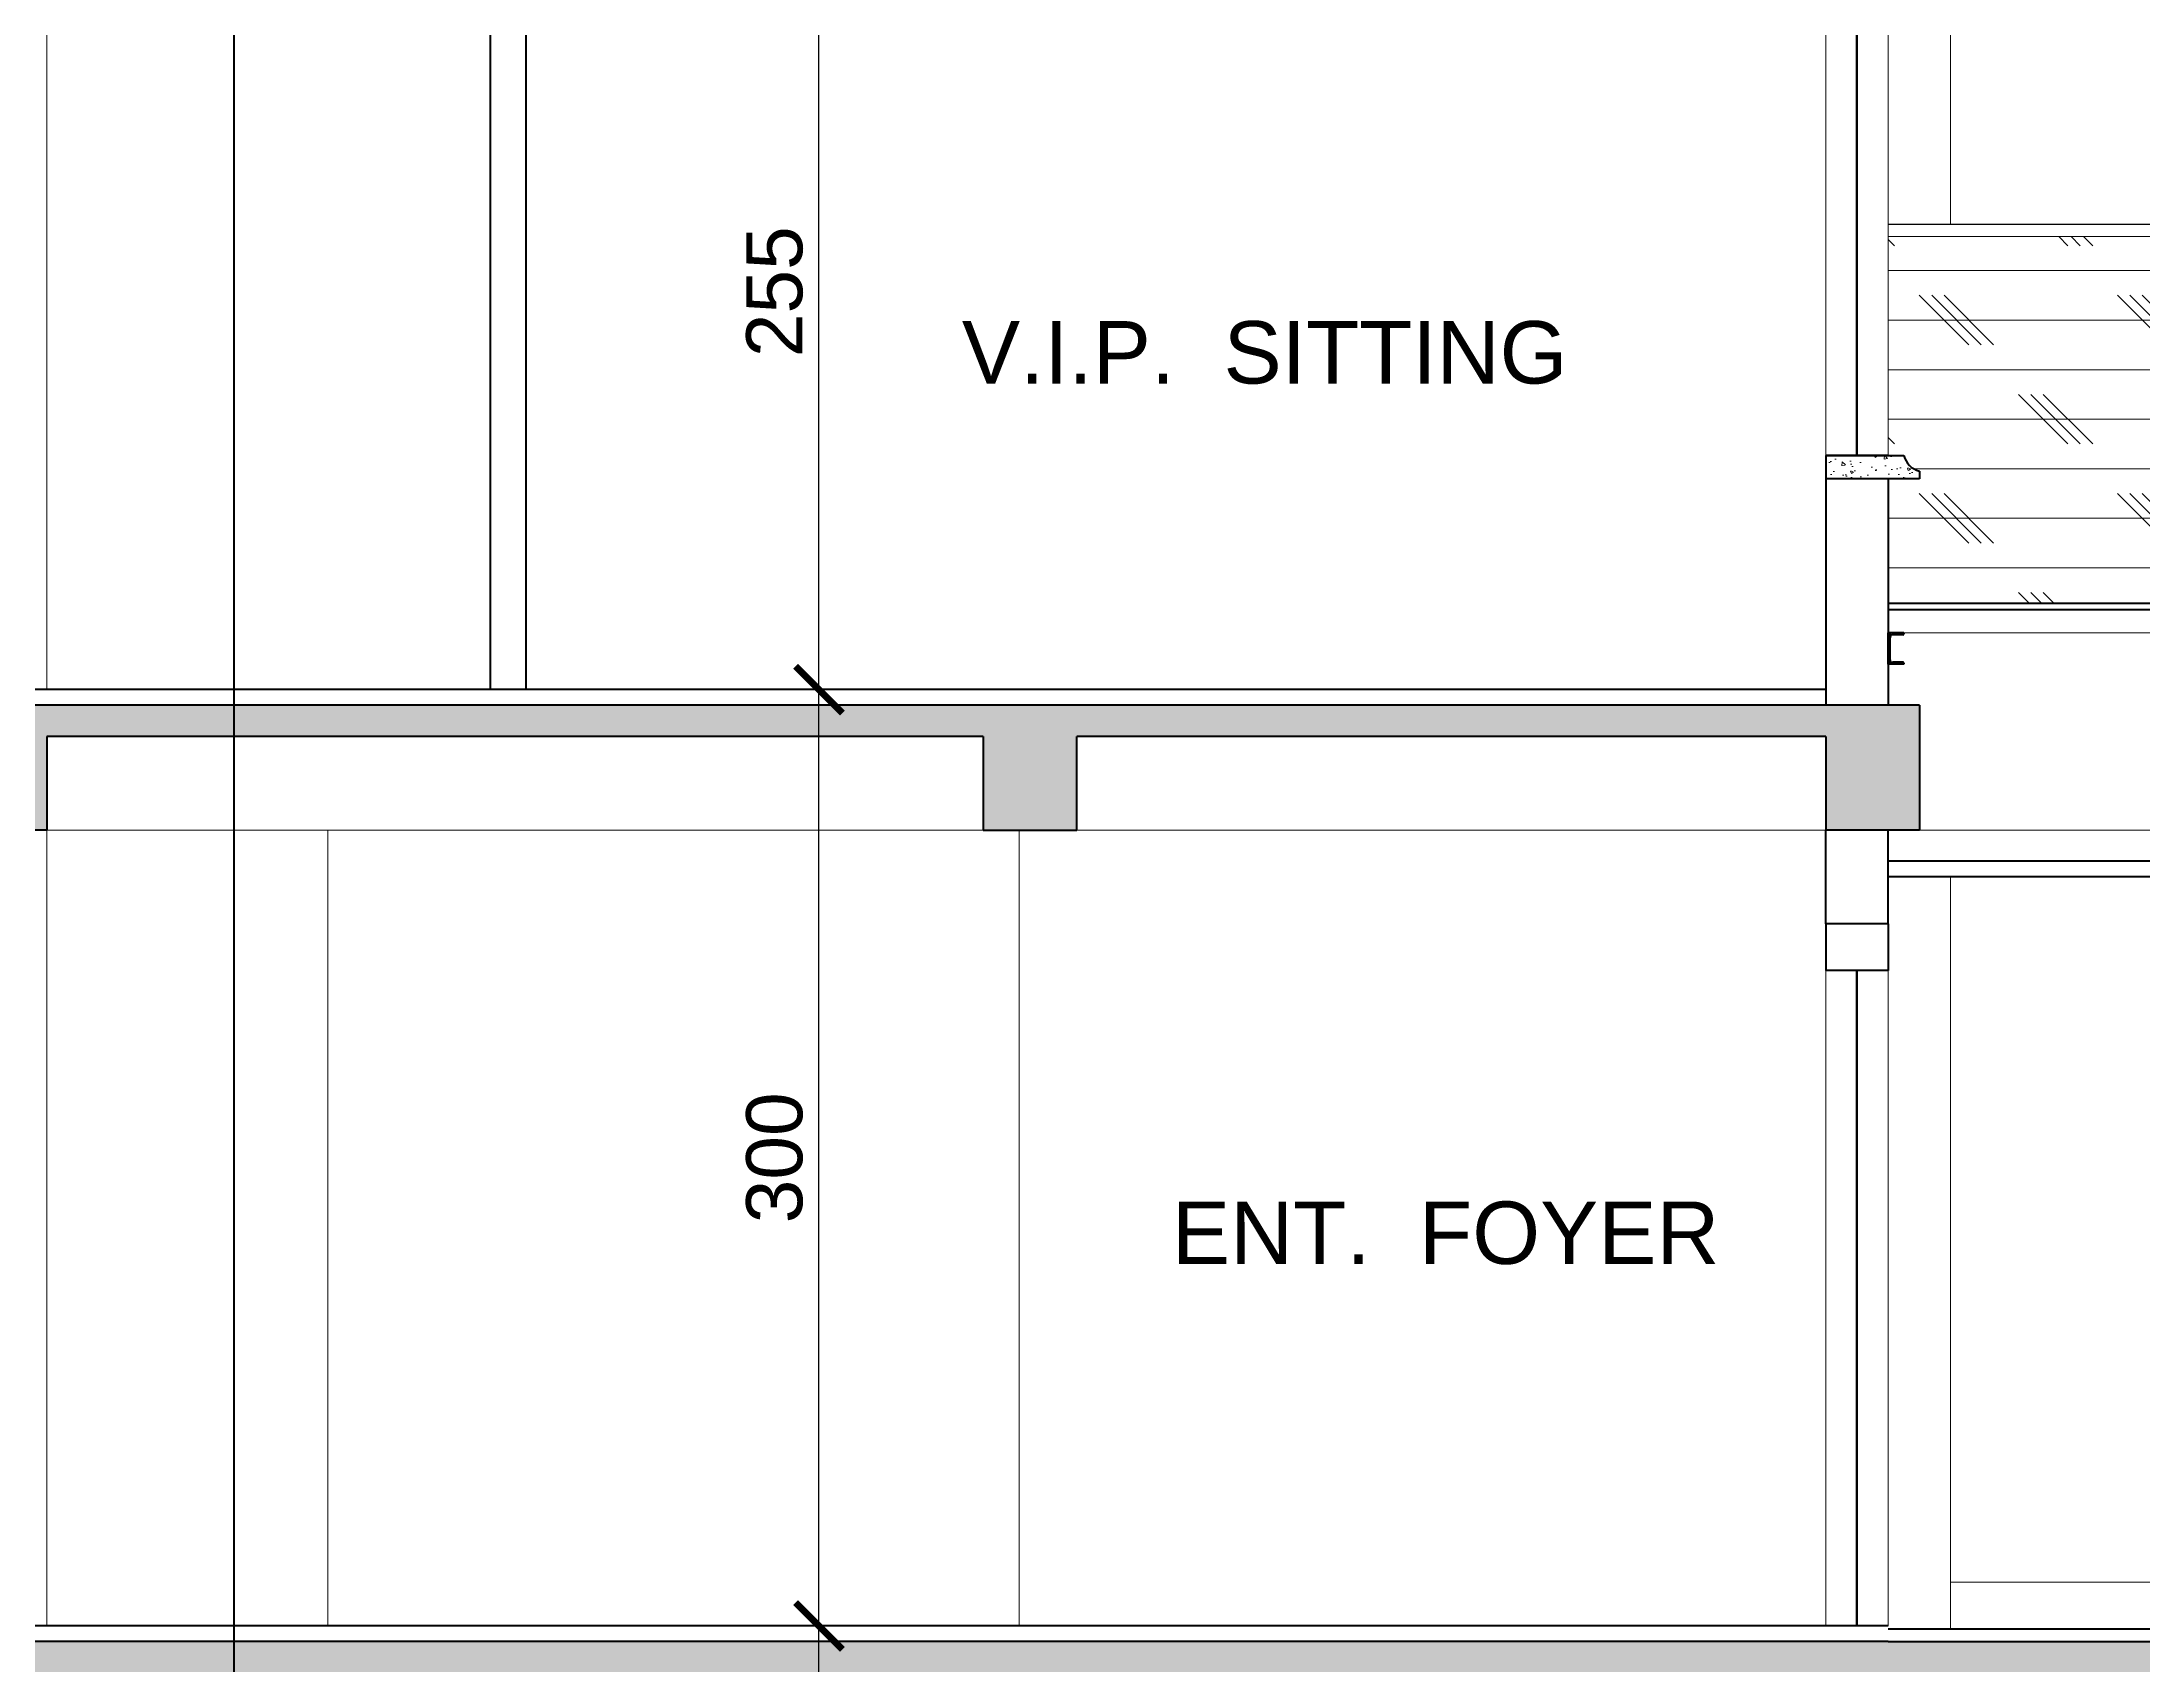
# Model space of a CAD drawing. Header units: millimetres. Extents: x -43527 to -16485, y 19062 to 36467.
# Drawn here: x -17843 to -17170, y 19857 to 20377 of the extents above; entities that cross this region are included whole.
import ezdxf

# ---------------------------------------------------------------- set-up
doc = ezdxf.new("R2010")
doc.units = ezdxf.units.MM
doc.header["$LTSCALE"] = 10
doc.header["$PDMODE"] = 35
for name, color, linetype, lineweight in [('elevation', 2, 'Continuous', 20), ('ROOF', 3, 'Continuous', 25), ('SEC.', 140, 'Continuous', 40), ('TEXT', 6, 'Continuous', 25), ('THI.', 5, 'Continuous', 60), ('THIN', 241, 'Continuous', 5), ('THIN-2', 54, 'Continuous', 9), ('WALL', 4, 'Continuous', 40)]:
    doc.layers.add(name, color=color, linetype=linetype, lineweight=lineweight)
doc.styles.get("Standard").update_dxf_attribs({"font": 'arial.ttf', "height": 18})
doc.dimstyles.new('ISO-25', dxfattribs={"dimtxt": 2.5, "dimasz": 15, "dimexe": 10, "dimexo": 30, "dimgap": 5, "dimtad": 1, "dimdsep": 46, "dimtxsty": 'Standard', "dimblk": 'ARCHTICK', "dimcen": 2.5, "dimdle": 10, "dimadec": 1, "dimazin": 0, "dimtfac": 1, "dimtmove": 0, "dimatfit": 3, "dimldrblk": 'OPEN90', "dimfxl": 1, "dimarcsym": 0})
pattern_1 = [(50, (197.594, 0), (18.218467, -1.5939086), [1.905, -20.955]), (355, (197.594, 0), (-3.524283, 19.105664), [1.524, -16.764]), (100.451, (199.112, -0.133), (14.69425, 17.511669), [1.619, -17.809]), (46.1842, (197.594, 5.08), (27.107904, -4.204233), [2.8575, -31.4325]), (96.6356, (199.853, 4.73), (23.740423, 24.742556), [2.4285, -26.7135]), (351.184, (197.594, 5.08), (23.74046, 24.742512), [2.286, -25.146]), (21, (200.134, 3.81), (15.161488, -10.226552), [1.905, -20.955]), (326, (200.134, 3.81), (6.180203, 18.418797), [1.524, -16.764]), (71.4514, (201.398, 2.958), (21.341649, 8.192286), [1.619, -17.809]), (37.5, (197.594, 0), (0.3088603, 8.4555039), [0, -16.5608, 0, -17.018, 0, -16.8275]), (7.5, (197.594, 0), (6.6819663, 10.0180575), [0, -9.7028, 0, -16.1798, 0, -6.4135]), (327.5, (191.93, 0), (13.5590595, -0.5728744), [0, -6.35, 0, -19.812, 0, -26.289]), (317.5, (189.39, 0), (14.812918, 2.542649), [0, -8.255, 0, -13.1572, 0, -18.669])]

# ---------------------------------------------------------------- blocks, each defined once
blk = doc.blocks.new('_ArchTick')
at = {"color": 0, "linetype": 'ByBlock', "const_width": 0.15}
blk.add_lwpolyline([(-0.5, -0.5), (0.5, 0.5)], dxfattribs=at)
blk = doc.blocks.new('*D242')
at = {"layer": 'Defpoints', "color": 0, "transparency": 16777216}
for p in [(-17639.88, 19869.88), (-17593.64, 19869.88), (-17644.25, 19569.88)]:
    blk.add_point(p, dxfattribs=at)
at = {"layer": 'TEXT', "color": 0, "lineweight": -2, "transparency": 16777216}
for p, q in [((-17593.64, 19559.88), (-17593.64, 19879.88)), ((-17609.88, 19869.88), (-17583.64, 19869.88)), ((-17614.25, 19569.88), (-17583.64, 19569.88))]:
    blk.add_line(p, q, dxfattribs=at)
at = {"layer": 'TEXT', "color": 0, "lineweight": -2, "transparency": 16777216, "xscale": 15, "yscale": 15, "zscale": 15}
for p, rotation in [((-17593.64, 19869.88), 90), ((-17593.64, 19569.88), 270)]:
    blk.add_blockref('_ArchTick', p, dxfattribs=dict(at, rotation=rotation))
at = {"layer": 'TEXT', "color": 0, "transparency": 16777216, "insert": (-17607.84, 19719.88), "char_height": 18, "attachment_point": 5, "rotation": 90}
blk.add_mtext('300', dxfattribs=at)
blk = doc.blocks.new('_Open90')
at = {"color": 0, "linetype": 'ByBlock', "lineweight": -2}
for p, q in [((-0.5, 0.5), (0, 0)), ((0, 0), (-1, 0)), ((0, 0), (-0.5, -0.5))]:
    blk.add_line(p, q, dxfattribs=at)
blk = doc.blocks.new('*D243')
at = {"layer": 'Defpoints', "color": 0, "transparency": 16777216}
for p in [(-17657.86, 20169.88), (-17593.64, 20169.88), (-17639.88, 19869.88)]:
    blk.add_point(p, dxfattribs=at)
at = {"layer": 'TEXT', "color": 0, "lineweight": -2, "transparency": 16777216}
for p, q in [((-17593.64, 19859.88), (-17593.64, 20179.88)), ((-17627.86, 20169.88), (-17583.64, 20169.88)), ((-17609.88, 19869.88), (-17583.64, 19869.88))]:
    blk.add_line(p, q, dxfattribs=at)
at = {"layer": 'TEXT', "color": 0, "lineweight": -2, "transparency": 16777216, "xscale": 15, "yscale": 15, "zscale": 15}
for p, rotation in [((-17593.64, 20169.88), 90), ((-17593.64, 19869.88), 270)]:
    blk.add_blockref('_ArchTick', p, dxfattribs=dict(at, rotation=rotation))
at = {"layer": 'TEXT', "color": 0, "transparency": 16777216, "insert": (-17607.84, 20019.88), "char_height": 18, "attachment_point": 5, "rotation": 90}
blk.add_mtext('300', dxfattribs=at)
blk = doc.blocks.new('*D244')
at = {"layer": 'Defpoints', "color": 0, "transparency": 16777216}
for p in [(-17619.32, 20424.88), (-17593.64, 20424.88), (-17657.86, 20169.88)]:
    blk.add_point(p, dxfattribs=at)
at = {"layer": 'TEXT', "color": 0, "lineweight": -2, "transparency": 16777216}
for p, q in [((-17593.64, 20159.88), (-17593.64, 20434.88)), ((-17589.32, 20424.88), (-17583.64, 20424.88)), ((-17627.86, 20169.88), (-17583.64, 20169.88))]:
    blk.add_line(p, q, dxfattribs=at)
at = {"layer": 'TEXT', "color": 0, "lineweight": -2, "transparency": 16777216, "xscale": 15, "yscale": 15, "zscale": 15}
for p, rotation in [((-17593.64, 20424.88), 90), ((-17593.64, 20169.88), 270)]:
    blk.add_blockref('_ArchTick', p, dxfattribs=dict(at, rotation=rotation))
at = {"layer": 'TEXT', "color": 0, "transparency": 16777216, "insert": (-17607.83, 20297.38), "char_height": 18, "attachment_point": 5, "rotation": 90}
blk.add_mtext('255', dxfattribs=at)

msp = doc.modelspace()

# ---------------------------------------------------------------- hatches: boundary and pattern name
at = {"layer": 'elevation'}
h = msp.add_hatch(dxfattribs=at)
h.set_pattern_fill('AR-CONC', color=256, scale=0.05, style=0)
h.set_pattern_definition([(130, (-35639.6696, 150), (-9.1092334, -0.7969543), [0.9525, -10.4775]), (185, (-35639.67, 150), (1.7621413, 9.552832), [0.762, -8.382]), (79.549, (-35640.429, 149.934), (-7.347125, 8.7558344), [0.8095, -8.9045]), (133.8158, (-35639.67, 152.54), (-13.553952, -2.1021164), [1.42875, -15.71625]), (83.3644, (-35640.799, 152.365), (-11.870212, 12.371278), [1.21425, -13.35675]), (188.816, (-35639.67, 152.54), (-11.87023, 12.371256), [1.143, -12.573]), (159, (-35640.9396, 151.905), (-7.580744, -5.113276), [0.9525, -10.4775]), (214, (-35640.94, 151.905), (-3.0901014, 9.2093983), [0.762, -8.382]), (108.5486, (-35641.571, 151.479), (-10.6708245, 4.096143), [0.8095, -8.9045]), (142.5, (-35639.6696, 150), (-0.15443016, 4.22775194), [0, -8.2804, 0, -8.509, 0, -8.41375]), (172.5, (-35639.6696, 150), (-3.3409831, 5.00902874), [0, -4.8514, 0, -8.0899, 0, -3.20675]), (212.5, (-35636.8375, 150), (-6.77952976, -0.2864372), [0, -3.175, 0, -9.906, 0, -13.1445]), (222.5, (-35635.5675, 150), (-7.4064591, 1.2713246), [0, -4.1275, 0, -6.5786, 0, -9.3345])])
h.paths.add_polyline_path([(-17271.038, 20244.883), (-17271.038, 20237.383), (-17241.038, 20237.383), (-17241.038, 20239.883, -0.2721447), (-17246.038, 20244.883)])
at = {"layer": 'SEC.'}
h = msp.add_hatch(dxfattribs=at)
h.set_pattern_fill('AR-CONC', color=256, scale=0.1, style=0)
h.set_pattern_definition(pattern_1)
h.paths.add_polyline_path([(-17781.038, 20154.883), (-17781.038, 20164.883), (-17871.038, 20164.883), (-17871.038, 20124.883), (-17841.038, 20124.883), (-17841.038, 20154.883)])
h.paths.add_polyline_path([(-17871.038, 19860.914), (-17871.038, 19824.883), (-17841.038, 19824.883), (-17841.038, 19854.883), (-17781.038, 19854.883), (-17781.038, 19864.883), (-17863.288, 19864.883), (-17863.288, 19886.133), (-17890.288, 19886.133), (-17890.288, 19904.883), (-17917.375, 19904.883), (-17917.375, 19923.633), (-17944.288, 19923.633), (-17944.288, 19942.383), (-17971.288, 19942.383), (-17971.288, 19961.133), (-17998.288, 19961.133), (-17998.288, 19979.883), (-18025.288, 19979.883), (-18025.288, 19998.633), (-18052.288, 19998.633), (-18052.288, 20017.383), (-18198.538, 20017.383, 1), (-18198.538, 20012.383), (-18198.538, 20011.133, -0.2877423), (-18193.538, 20007.383), (-18191.038, 20007.383), (-18191.038, 19994.883), (-18191.038, 19987.383), (-18171.038, 19987.383), (-18171.038, 20007.383), (-18081.952, 20007.383)])
h.paths.add_polyline_path([(-18191.038, 19949.883), (-18191.038, 19934.883), (-18171.038, 19934.883), (-18171.038, 19949.883)], flags=17)
h = msp.add_hatch(dxfattribs=at)
h.set_pattern_fill('AR-CONC', color=256, scale=0.1, style=0)
h.set_pattern_definition(pattern_1)
h.paths.add_polyline_path([(-17781.038, 20164.883), (-17781.038, 20154.883), (-17541.038, 20154.883), (-17541.038, 20124.883), (-17511.038, 20124.883), (-17511.038, 20154.883), (-17271.038, 20154.883), (-17271.038, 20124.883), (-17241.038, 20124.883), (-17241.038, 20164.883)])
h.paths.add_polyline_path([(-17781.038, 19864.883), (-17781.038, 19854.883), (-17541.038, 19854.883), (-17541.038, 19824.883), (-17511.038, 19824.883), (-17511.038, 19854.883), (-17271.038, 19854.883), (-17271.038, 19824.883), (-17241.038, 19824.883), (-17241.038, 19854.883), (-16843.989, 19854.883), (-16816.038, 19840.908), (-16816.038, 19824.883), (-16756.038, 19824.883), (-16756.038, 19839.883), (-16786.038, 19839.883), (-16786.038, 19854.883), (-16816.038, 19854.883), (-16816.038, 19864.883), (-17251.038, 19864.883)])
at = {"layer": 'THIN'}
h = msp.add_hatch(dxfattribs=at)
h.set_pattern_fill('CORK', color=256, scale=5, style=0)
h.set_pattern_definition([(0, (197.594, 0), (0, 15.875), []), (135, (205.53, -7.938), (-31.75001, -31.75001), [22.45065, -22.45065]), (135, (209.5, -7.938), (-31.75001, -31.75001), [22.45065, -22.45065]), (135, (213.47, -7.938), (-31.75001, -31.75001), [22.45065, -22.45065])])
h.paths.add_polyline_path([(-17251.038, 20315.043), (-17251.038, 20244.883), (-17246.038, 20244.883, 0.2721447), (-17241.038, 20239.883), (-17241.038, 20237.383), (-17251.038, 20237.383), (-17251.038, 20197.554), (-16876.038, 20197.554), (-16876.038, 20315.043)])
h.paths.add_polyline_path([(-16876.038, 20197.554), (-16831.038, 20197.554), (-16831.038, 20314.043), (-16841.038, 20314.043), (-16841.038, 20315.043), (-16876.038, 20315.043)])
at = {"layer": 'THIN-2'}
h = msp.add_hatch(dxfattribs=at)
h.set_pattern_fill('STEEL', color=256, scale=0.2, style=0)
h.set_pattern_definition([(45, (12172.43766, 9790.9976), (-0.449012806, 0.449012806), []), (45, (12172.43766, 9791.3151), (-0.449012806, 0.449012806), [])])
h.paths.add_polyline_path([(-17246.339, 20178.653, -0.4129074), (-17246.039, 20178.354), (-17246.038, 20178.054), (-17251.038, 20178.054), (-17251.038, 20188.054), (-17246.071, 20188.054), (-17246.07, 20187.754, -0.4168294), (-17246.371, 20187.453), (-17249.713, 20187.453, 0.4797847), (-17250.444, 20186.505), (-17250.444, 20179.39, 0.47248), (-17249.539, 20178.653)])

# ---------------------------------------------------------------- linework, layer by layer
at = {"layer": 'elevation'}
for p, q in [((-17841.038, 20169.883), (-17841.038, 20384.883)), ((-17271.038, 20384.883), (-17271.038, 20244.883)), ((-17251.038, 20384.883), (-17251.038, 20244.883)), ((-17231.038, 20319.043), (-17231.038, 20384.883)), ((-17251.038, 20188.054), (-16872.158, 20188.054)), ((-17841.038, 20124.883), (-17841.038, 19869.883)), ((-17541.038, 20124.883), (-17841.038, 20124.883)), ((-17751.038, 20124.883), (-17751.038, 19869.883)), ((-17529.538, 20124.883), (-17529.538, 19869.883)), ((-17271.038, 20124.883), (-17511.038, 20124.883)), ((-16745.78, 20124.883), (-17251.038, 20124.883)), ((-17231.038, 19868.883), (-17231.038, 20109.883)), ((-17271.038, 20079.883), (-17271.038, 19869.883)), ((-17251.038, 20079.883), (-17251.038, 19869.883)), ((-17231.038, 19883.883), (-16756.038, 19883.883))]:
    msp.add_line(p, q, dxfattribs=at)
at = {"layer": 'ROOF'}
msp.add_line((-17251.038, 20319.043), (-16841.038, 20319.043), dxfattribs=at)
at = {"layer": 'SEC.'}
for p, q in [((-17251.038, 20244.883), (-17271.038, 20244.883)), ((-17271.038, 20244.883), (-17271.038, 20237.383)), ((-17271.038, 20244.883), (-17246.038, 20244.883)), ((-17241.038, 20237.383), (-17271.038, 20237.383)), ((-17241.038, 20239.883), (-17241.038, 20237.383)), ((-17251.038, 20197.554), (-16831.038, 20197.554)), ((-17251.038, 20195.554), (-16870.666, 20195.554)), ((-17271.038, 20169.883), (-17871.038, 20169.883)), ((-17241.038, 20164.883), (-17871.038, 20164.883)), ((-17241.038, 20164.883), (-17241.038, 20124.883)), ((-17841.038, 20154.883), (-17841.038, 20124.883)), ((-17541.038, 20154.883), (-17841.038, 20154.883)), ((-17541.038, 20154.883), (-17541.038, 20124.883)), ((-17271.038, 20154.883), (-17511.038, 20154.883)), ((-17511.038, 20124.883), (-17511.038, 20154.883)), ((-17271.038, 20154.883), (-17271.038, 20124.883)), ((-17841.038, 20124.883), (-17871.038, 20124.883)), ((-17541.038, 20124.883), (-17511.038, 20124.883)), ((-17241.038, 20124.883), (-17271.038, 20124.883)), ((-16711.038, 20114.883), (-17251.038, 20114.883)), ((-16711.038, 20109.883), (-17251.038, 20109.883)), ((-17251.038, 20094.883), (-17271.038, 20094.883)), ((-17271.038, 20094.883), (-17271.038, 20079.883)), ((-17251.038, 20094.883), (-17251.038, 20079.883)), ((-17251.038, 20079.883), (-17271.038, 20079.883)), ((-17251.038, 19864.883), (-17863.288, 19864.883)), ((-17751.038, 19869.883), (-17862.038, 19869.883)), ((-17251.038, 19869.883), (-17751.038, 19869.883)), ((-16816.038, 19868.883), (-17251.038, 19868.883)), ((-17251.038, 19864.883), (-16816.038, 19864.883))]:
    msp.add_line(p, q, dxfattribs=at)
msp.add_arc((-17239.285, 20246.636), 6.977, 194.551912, 255.448088, dxfattribs=at)
at = {"layer": 'THI.'}
for p, q in [((-17261.038, 20384.883), (-17261.038, 20244.883)), ((-17261.038, 20079.883), (-17261.038, 19869.883))]:
    msp.add_line(p, q, dxfattribs=at)
at = {"layer": 'THIN-2'}
msp.add_line((-17251.038, 20315.043), (-16841.038, 20315.043), dxfattribs=at)
at = {"layer": 'WALL'}
for p, q in [((-17781.038, 19524.883), (-17781.038, 20638.436)), ((-17699.024, 20414.883), (-17699.024, 20169.883)), ((-17687.524, 20414.883), (-17687.524, 20169.883)), ((-17271.038, 20237.383), (-17271.038, 20164.883)), ((-17251.038, 20237.383), (-17251.038, 20164.883)), ((-17251.038, 20178.054), (-17251.038, 20188.054)), ((-17246.071, 20188.054), (-17251.038, 20188.054)), ((-17250.444, 20179.39), (-17250.444, 20186.505)), ((-17246.368, 20187.453), (-17249.713, 20187.453)), ((-17246.071, 20188.054), (-17246.07, 20187.754)), ((-17246.038, 20178.054), (-17251.038, 20178.054)), ((-17246.339, 20178.653), (-17249.539, 20178.653)), ((-17246.039, 20178.354), (-17246.038, 20178.054)), ((-17271.038, 20094.883), (-17271.038, 20124.883)), ((-17251.038, 20094.883), (-17251.038, 20124.883))]:
    msp.add_line(p, q, dxfattribs=at)
for centre, radius, start, end in [((-17249.698, 20186.686), 0.767, 91.139569, 193.663474), ((-17246.37, 20187.753), 0.3, 270.25562, 0.25562), ((-17249.689, 20179.393), 0.755, 180.25562, 281.414807), ((-17246.339, 20178.353), 0.3, 0.25562, 90.25562)]:
    msp.add_arc(centre, radius, start, end, dxfattribs=at)

# ---------------------------------------------------------------- texts
at = {"layer": 'TEXT'}
for s, p in [('V.I.P.  SITTING', (-17547.842, 20267.96)), ('ENT.  FOYER', (-17480.533, 19985.88))]:
    msp.add_text(s, height=20, dxfattribs=at).set_placement(p)

# ---------------------------------------------------------------- dimensions: what is measured, and where the dimension line sits
for base, p1, p2, picture, middle in [((-17593.64, 20424.883), (-17657.864, 20169.883), (-17619.316, 20424.883), '*D244', (-17607.83, 20297.383)), ((-17593.64, 20169.883), (-17639.882, 19869.883), (-17657.864, 20169.883), '*D243', (-17607.836, 20019.883)), ((-17593.64, 19869.883), (-17644.249, 19569.883), (-17639.882, 19869.883), '*D242', (-17607.836, 19719.883))]:
    dim = msp.add_linear_dim(base=base, p1=p1, p2=p2, angle=90, dimstyle='ISO-25', override={"dimtmove": 1}, dxfattribs=at)
    dim.commit()
    dim.dimension.update_dxf_attribs({"geometry": picture, "text_midpoint": middle})

doc.saveas('drawing.dxf')
